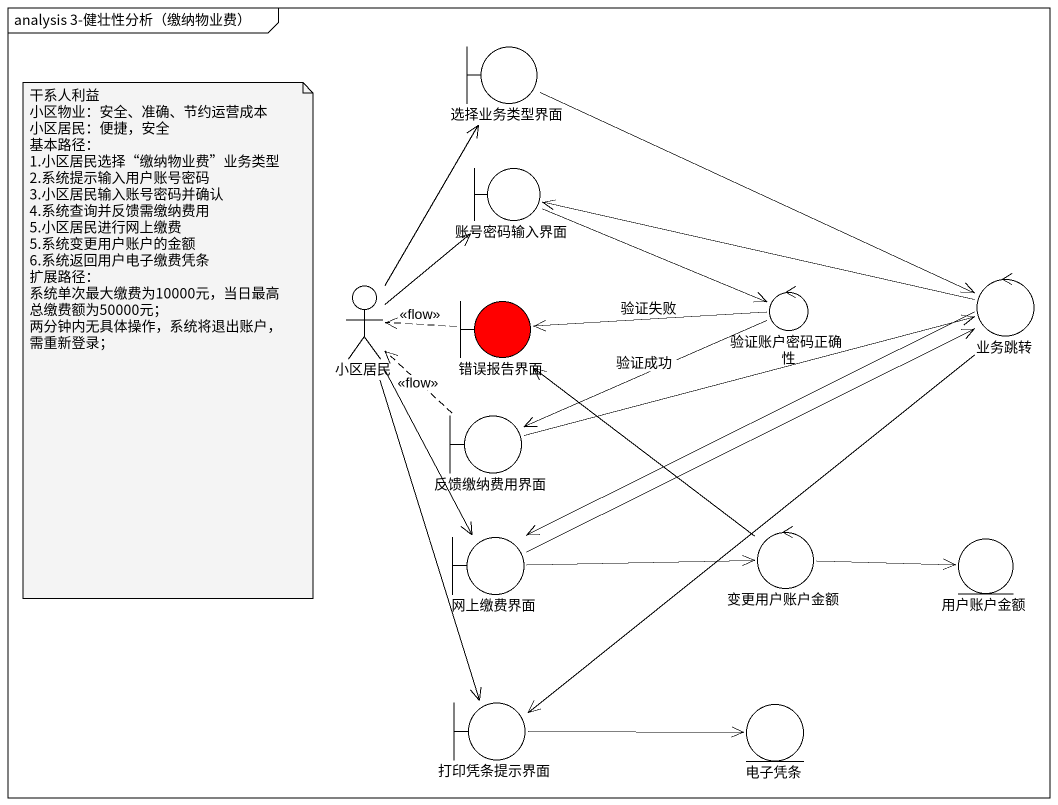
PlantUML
@startuml
mainframe analysis 3-健壮性分析（缴纳物业费）
boundary 选择业务类型界面
boundary 账号密码输入界面
actor 小区居民
boundary 错误报告界面 #FF0000
control 验证账户密码正确性
control 业务跳转
boundary 反馈缴纳费用界面
control 变更用户账户金额
boundary 网上缴费界面
entity 用户账户金额
boundary 打印凭条提示界面
entity 电子凭条
选择业务类型界面 -right-> 业务跳转
账号密码输入界面 -right-> 验证账户密码正确性
小区居民 -up-> 选择业务类型界面
小区居民 -up-> 账号密码输入界面
小区居民 --> 网上缴费界面
小区居民 --> 打印凭条提示界面
错误报告界面 .left.> 小区居民 : <<flow>>
验证账户密码正确性 -left-> 错误报告界面 : 验证失败
验证账户密码正确性 -left-> 反馈缴纳费用界面 : 验证成功
业务跳转 -left-> 账号密码输入界面
业务跳转 -left-> 网上缴费界面
业务跳转 --> 打印凭条提示界面
反馈缴纳费用界面 .up.> 小区居民 : <<flow>>
反馈缴纳费用界面 -right-> 业务跳转
变更用户账户金额 -up-> 错误报告界面
变更用户账户金额 -right-> 用户账户金额
网上缴费界面 -right-> 业务跳转
网上缴费界面 -right-> 变更用户账户金额
打印凭条提示界面 -right-> 电子凭条
note as N1
  干系人利益
  小区物业：安全、准确、节约运营成本
  小区居民：便捷，安全
  基本路径：
  1.小区居民选择“缴纳物业费”业务类型
  2.系统提示输入用户账号密码
  3.小区居民输入账号密码并确认
  4.系统查询并反馈需缴纳费用
  5.小区居民进行网上缴费
  5.系统变更用户账户的金额
  6.系统返回用户电子缴费凭条
  扩展路径：
  系统单次最大缴费为10000元，当日最高总缴费额为50000元；
  两分钟内无具体操作，系统将退出账户，需重新登录；
end note
@enduml
